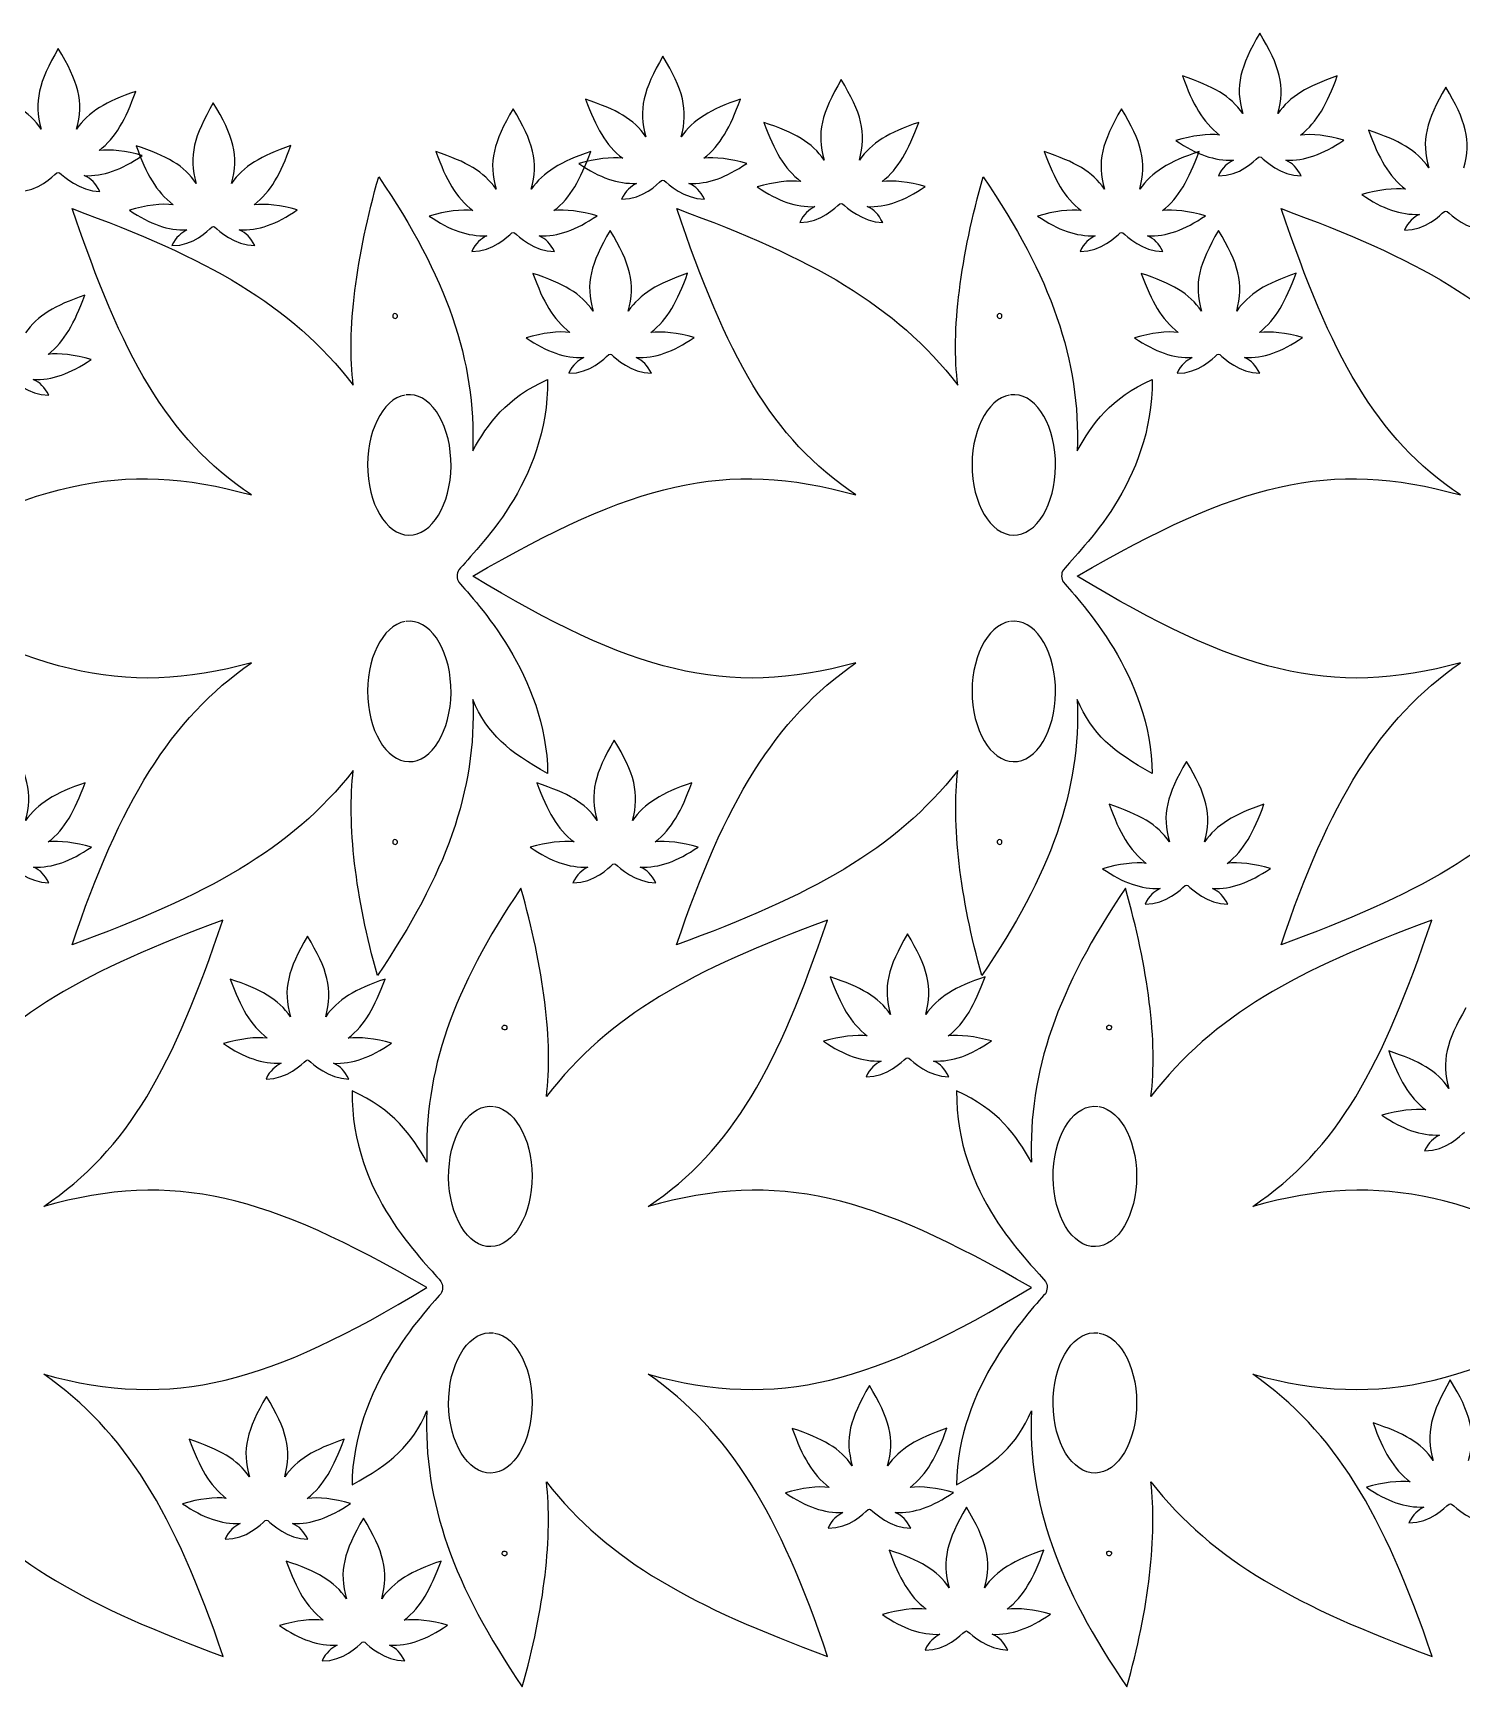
# Model space of a CAD drawing. Extents: x 21 to 5633, y 5 to 1405.
# Drawn here: x 3736 to 4940, y 5 to 1400 of the extents above; entities that cross this region are included whole.
import ezdxf

# ---------------------------------------------------------------- set-up
doc = ezdxf.new("R2010")
doc.units = 0
doc.layers.add('mascara_plano_de_corte', color=7, linetype='CONTINUOUS')

msp = doc.modelspace()

# ---------------------------------------------------------------- linework, layer by layer
at = {"layer": 'mascara_plano_de_corte', "color": 7}
for points in [[(4770.026881, 1399.748841)], [(3757.210906, 1386.677841)], [(4266.886893, 1380.142841)], [(4417.17589, 1360.541842)], [(4926.851877, 1354.006842)], [(3887.897903, 1340.939842)], [(4140.612896, 1335.974843)], [(4653.479884, 1335.974843)], [(4222.378894, 1233.291845)], [(4735.249882, 1233.291845)], [(4106.632897, 941.877852)], [(4616.233885, 941.877852)], [(4225.862894, 803.658856)], [(4708.226882, 785.627856)], [(3967.253901, 638.22086)], [(4473.065888, 640.12386)], [(4067.925898, 341.967867)], [(4577.526886, 341.967867)], [(4440.940889, 259.41287)], [(4930.706877, 264.033869)], [(3932.690902, 250.17087)], [(4522.706887, 156.728872)], [(4014.4569, 147.486872)]]:
    msp.add_lwpolyline(points, close=True, dxfattribs=at)
for points in [[(4770.026881, 1399.748841), (4753.624881, 1371.373842), (4749.108881, 1355.185842), (4755.644881, 1331.830843)], [(4785.38688, 1331.830843), (4791.81588, 1354.931842), (4786.86688, 1371.931842), (4770.026881, 1399.748841)], [(3757.210906, 1386.677841), (3740.808906, 1358.306842), (3736.292907, 1342.115842), (3742.827906, 1318.759843)], [(3772.569906, 1318.759843), (3778.999906, 1341.861842), (3774.050906, 1358.865842), (3757.210906, 1386.677841)], [(4266.886893, 1380.142841), (4250.483894, 1351.771842), (4245.968894, 1335.584843), (4252.499894, 1312.224843)], [(4282.245893, 1312.224843), (4288.671893, 1335.326843), (4283.726893, 1352.330842), (4266.886893, 1380.142841)], [(4417.17589, 1360.541842), (4400.77289, 1332.170843), (4396.25789, 1315.978843), (4402.78889, 1292.623844)], [(4432.534889, 1292.623844), (4438.960889, 1315.724843), (4434.015889, 1332.724843), (4417.17589, 1360.541842)], [(4755.644881, 1331.830843), (4745.530881, 1346.931842), (4730.823882, 1354.818842), (4704.886882, 1363.584842)], [(4704.886882, 1363.584842), (4713.780882, 1339.463843), (4721.714882, 1324.986843), (4736.163882, 1313.775843)], [(4835.421879, 1363.638842), (4810.09388, 1355.080842), (4795.47288, 1346.275842), (4785.38688, 1331.830843)], [(4804.47688, 1313.775843), (4818.71488, 1324.951843), (4826.593879, 1339.705843), (4835.421879, 1363.638842)], [(4926.851877, 1354.006842), (4910.448877, 1325.634843), (4905.933877, 1309.443843), (4912.464877, 1286.088844)], [(4942.210876, 1286.088844), (4948.636876, 1309.189843), (4943.690876, 1326.193843), (4926.851877, 1354.006842)], [(3742.827906, 1318.759843), (3732.714907, 1333.865843), (3718.007907, 1341.752842), (3692.069908, 1350.513842)], [(3822.604904, 1350.568842), (3797.272905, 1342.013842), (3782.655905, 1333.209843), (3772.569906, 1318.759843)], [(3791.659905, 1300.705843), (3805.897905, 1311.884843), (3813.776905, 1326.634843), (3822.604904, 1350.568842)], [(3887.897903, 1340.939842), (3871.495903, 1312.564843), (3866.979903, 1296.377844), (3873.511903, 1273.021844)], [(3903.253902, 1273.021844), (3909.683902, 1296.123844), (3904.737902, 1313.123843), (3887.897903, 1340.939842)], [(4252.499894, 1312.224843), (4242.390894, 1327.330843), (4227.683894, 1335.217843), (4201.745895, 1343.978842)], [(4201.745895, 1343.978842), (4210.640895, 1319.861843), (4218.573895, 1305.384843), (4233.022894, 1294.174844)], [(4332.280892, 1344.033842), (4306.948892, 1335.478843), (4292.331893, 1326.674843), (4282.245893, 1312.224843)], [(4301.335892, 1294.174844), (4315.573892, 1305.349843), (4323.452892, 1320.103843), (4332.280892, 1344.033842)], [(4140.612896, 1335.974843), (4124.210897, 1307.603843), (4119.690897, 1291.416844), (4126.226897, 1268.056844)], [(4155.968896, 1268.056844), (4162.397896, 1291.158844), (4157.448896, 1308.162843), (4140.612896, 1335.974843)], [(4653.479884, 1335.974843), (4637.077884, 1307.603843), (4632.562884, 1291.416844), (4639.097884, 1268.056844)], [(4668.839883, 1268.056844), (4675.269883, 1291.158844), (4670.319883, 1308.162843), (4653.479884, 1335.974843)], [(4402.78889, 1292.623844), (4392.67989, 1307.728843), (4377.972891, 1315.611843), (4352.034891, 1324.377843)], [(4352.034891, 1324.377843), (4360.929891, 1300.259843), (4368.862891, 1285.779844), (4383.31289, 1274.568844)], [(4482.569888, 1324.431843), (4457.237889, 1315.873843), (4442.620889, 1307.068843), (4432.534889, 1292.623844)], [(4451.624889, 1274.568844), (4465.862888, 1285.748844), (4473.741888, 1300.498843), (4482.569888, 1324.431843)], [(4736.163882, 1313.775843), (4726.729882, 1315.052843), (4713.222882, 1313.263843), (4699.241883, 1309.267843)], [(4840.835879, 1309.509843), (4827.132879, 1313.424843), (4813.76188, 1314.916843), (4804.47688, 1313.775843)], [(4912.464877, 1286.088844), (4902.354877, 1301.193843), (4887.647878, 1309.080843), (4861.710878, 1317.842843)], [(4861.710878, 1317.842843), (4870.604878, 1293.724844), (4878.538878, 1279.244844), (4892.987878, 1268.037844)], [(3828.019904, 1296.439844), (3814.315905, 1300.357843), (3800.940905, 1301.845843), (3791.659905, 1300.705843)], [(3873.511903, 1273.021844), (3863.401903, 1288.123844), (3848.694904, 1296.009844), (3822.757904, 1304.775843)], [(3822.757904, 1304.775843), (3831.651904, 1280.654844), (3839.585904, 1266.177844), (3854.030904, 1254.967845)], [(3953.288901, 1304.830843), (3927.960902, 1296.271844), (3913.343902, 1287.467844), (3903.253902, 1273.021844)], [(3922.347902, 1254.967845), (3936.585902, 1266.142844), (3944.460901, 1280.896844), (3953.288901, 1304.830843)], [(4126.226897, 1268.056844), (4116.112897, 1283.162844), (4101.409897, 1291.049844), (4075.468898, 1299.810844)], [(4075.468898, 1299.810844), (4084.366898, 1275.693844), (4092.300898, 1261.217844), (4106.745897, 1250.006845)], [(4206.003895, 1299.865844), (4180.675895, 1291.310844), (4166.058896, 1282.506844), (4155.968896, 1268.056844)], [(4175.058896, 1250.006845), (4189.296895, 1261.181844), (4197.175895, 1275.935844), (4206.003895, 1299.865844)], [(4639.097884, 1268.056844), (4628.983884, 1283.162844), (4614.276885, 1291.049844), (4588.339885, 1299.810844)], [(4588.339885, 1299.810844), (4597.233885, 1275.693844), (4605.167885, 1261.217844), (4619.616885, 1250.006845)], [(4718.874882, 1299.865844), (4693.546883, 1291.310844), (4678.925883, 1282.506844), (4668.839883, 1268.056844)], [(4687.929883, 1250.006845), (4702.167882, 1261.181844), (4710.046882, 1275.935844), (4718.874882, 1299.865844)], [(4699.241883, 1309.267843), (4716.925882, 1297.240844), (4731.823882, 1292.021844), (4747.792881, 1292.599844)], [(4791.89788, 1292.599844), (4808.06588, 1291.916844), (4823.011879, 1297.384844), (4840.835879, 1309.509843)], [(3779.081906, 1279.533844), (3795.249905, 1278.849844), (3810.194905, 1284.314844), (3828.019904, 1296.439844)], [(4233.022894, 1294.174844), (4223.589894, 1295.447844), (4210.081895, 1293.662844), (4196.101895, 1289.666844)], [(4196.101895, 1289.666844), (4213.784895, 1277.638844), (4228.683894, 1272.416844), (4244.651894, 1272.998844)], [(4288.757893, 1272.998844), (4304.925892, 1272.314844), (4319.870892, 1277.779844), (4337.694892, 1289.904844)], [(4337.694892, 1289.904844), (4323.991892, 1293.822844), (4310.616892, 1295.310844), (4301.335892, 1294.174844)], [(4735.179882, 1279.326844), (4753.562881, 1279.217844), (4765.116881, 1291.986844), (4768.929881, 1295.072844)], [(4747.792881, 1292.599844), (4743.104881, 1289.943844), (4738.397882, 1286.681844), (4735.179882, 1279.326844)], [(4768.929881, 1295.072844), (4769.554881, 1295.502844), (4770.538881, 1295.474844), (4771.116881, 1295.072844)], [(4771.116881, 1295.072844), (4774.538881, 1292.095844), (4787.76588, 1279.502844), (4805.01588, 1279.326844)], [(4805.01588, 1279.326844), (4801.18388, 1286.275844), (4798.09788, 1289.963844), (4791.89788, 1292.599844)], [(3722.362907, 1266.259844), (3740.745906, 1266.146844), (3752.300906, 1278.920844), (3756.112906, 1282.002844)], [(3756.112906, 1282.002844), (3756.737906, 1282.431844), (3757.722906, 1282.404844), (3758.300906, 1282.002844)], [(3758.300906, 1282.002844), (3761.722906, 1279.029844), (3774.948906, 1266.431844), (3792.198905, 1266.259844)], [(3792.198905, 1266.259844), (3788.366905, 1273.205844), (3785.280905, 1276.892844), (3779.081906, 1279.533844)], [(4005.9099, 1102.943848), (3999.8359, 1147.802847), (4008.3439, 1212.045846), (4027.343899, 1278.529844)], [(4027.343899, 1278.529844), (4084.542898, 1194.435846), (4109.378897, 1123.584848), (4106.608897, 1047.63185)], [(4232.034894, 1259.724845), (4250.421894, 1259.615845), (4261.972893, 1272.384844), (4265.788893, 1275.467844)], [(4244.651894, 1272.998844), (4239.964894, 1270.338844), (4235.257894, 1267.080844), (4232.034894, 1259.724845)], [(4265.788893, 1275.467844), (4266.413893, 1275.900844), (4267.397893, 1275.869844), (4267.976893, 1275.467844)], [(4267.976893, 1275.467844), (4271.397893, 1272.494844), (4284.624893, 1259.900845), (4301.874892, 1259.724845)], [(4301.874892, 1259.724845), (4298.042893, 1266.670844), (4294.956893, 1270.361844), (4288.757893, 1272.998844)], [(4383.31289, 1274.568844), (4373.878891, 1275.845844), (4360.370891, 1274.056844), (4346.390891, 1270.064844)], [(4346.390891, 1270.064844), (4364.073891, 1258.037845), (4378.972891, 1252.814845), (4394.94089, 1253.396845)], [(4439.046889, 1253.396845), (4455.214889, 1252.713845), (4470.159888, 1258.177845), (4487.983888, 1270.302844)], [(4487.983888, 1270.302844), (4474.280888, 1274.217844), (4460.905888, 1275.709844), (4451.624889, 1274.568844)], [(4515.511887, 1102.943848), (4509.437887, 1147.802847), (4517.944887, 1212.045846), (4536.944887, 1278.529844)], [(4536.944887, 1278.529844), (4594.144885, 1194.435846), (4618.979885, 1123.584848), (4616.210885, 1047.63185)], [(4892.987878, 1268.037844), (4883.554878, 1269.310844), (4870.046878, 1267.521844), (4856.065879, 1263.529844)], [(3854.030904, 1254.967845), (3844.601904, 1256.244845), (3831.093904, 1254.455845), (3817.112905, 1250.459845)], [(3958.706901, 1250.701845), (3945.003901, 1254.615845), (3931.628902, 1256.107845), (3922.347902, 1254.967845)], [(4382.32389, 1240.123845), (4400.71089, 1240.009845), (4412.26189, 1252.783845), (4416.07789, 1255.865845)], [(4416.07789, 1255.865845), (4416.70289, 1256.295845), (4417.68789, 1256.267845), (4418.26589, 1255.865845)], [(4418.26589, 1255.865845), (4421.683889, 1252.888845), (4434.913889, 1240.295845), (4452.163889, 1240.123845)], [(4856.065879, 1263.529844), (4873.749878, 1251.502845), (4888.647878, 1246.279845), (4904.616877, 1246.861845)], [(3920.046902, 1010.299851), (3848.210904, 1058.38585), (3810.706905, 1128.330848), (3769.026906, 1251.693845)], [(3769.026906, 1251.693845), (3883.729903, 1209.381846), (3952.593901, 1171.650847), (4005.9099, 1102.943848)], [(3817.112905, 1250.459845), (3834.796904, 1238.431845), (3849.690904, 1233.209845), (3865.663903, 1233.791845)], [(3909.769902, 1233.791845), (3925.937902, 1233.107845), (3940.878901, 1238.576845), (3958.706901, 1250.701845)], [(4106.745897, 1250.006845), (4097.312898, 1251.279845), (4083.804898, 1249.494845), (4069.827898, 1245.498845)], [(4069.827898, 1245.498845), (4087.507898, 1233.470845), (4102.405897, 1228.248845), (4118.374897, 1228.830845)], [(4162.479896, 1228.830845), (4178.651896, 1228.146845), (4193.593895, 1233.611845), (4211.417895, 1245.736845)], [(4211.417895, 1245.736845), (4197.714895, 1249.654845), (4184.343895, 1251.142845), (4175.058896, 1250.006845)], [(4429.647889, 1010.299851), (4357.812891, 1058.38585), (4320.308892, 1128.330848), (4278.628893, 1251.693845)], [(4278.628893, 1251.693845), (4393.33189, 1209.381846), (4462.190888, 1171.650847), (4515.511887, 1102.943848)], [(4394.94089, 1253.396845), (4390.25389, 1250.736845), (4385.54289, 1247.478845), (4382.32389, 1240.123845)], [(4452.163889, 1240.123845), (4448.331889, 1247.068845), (4445.245889, 1250.756845), (4439.046889, 1253.396845)], [(4619.616885, 1250.006845), (4610.183885, 1251.279845), (4596.675885, 1249.494845), (4582.694885, 1245.498845)], [(4582.694885, 1245.498845), (4600.378885, 1233.470845), (4615.276885, 1228.248845), (4631.245884, 1228.830845)], [(4675.351883, 1228.830845), (4691.519883, 1228.146845), (4706.464882, 1233.611845), (4724.288882, 1245.736845)], [(4724.288882, 1245.736845), (4710.585882, 1249.654845), (4697.210883, 1251.142845), (4687.929883, 1250.006845)], [(4939.249877, 1010.299851), (4867.413878, 1058.38585), (4829.909879, 1128.330848), (4788.22988, 1251.693845)], [(4788.22988, 1251.693845), (4902.933877, 1209.381846), (4971.792876, 1171.650847), (5025.112874, 1102.943848)], [(4891.999878, 1233.588845), (4910.386877, 1233.478845), (4921.937877, 1246.248845), (4925.753877, 1249.330845)], [(4904.616877, 1246.861845), (4899.929878, 1244.201845), (4895.218878, 1240.943845), (4891.999878, 1233.588845)], [(4925.753877, 1249.330845), (4926.378877, 1249.763845), (4927.362877, 1249.732845), (4927.940877, 1249.330845)], [(4927.940877, 1249.330845), (4931.362877, 1246.357845), (4944.589876, 1233.763845), (4961.839876, 1233.588845)], [(3853.046904, 1220.517845), (3871.433903, 1220.408845), (3882.983903, 1233.177845), (3886.796903, 1236.263845)], [(3865.663903, 1233.791845), (3860.976903, 1231.134845), (3856.265904, 1227.873845), (3853.046904, 1220.517845)], [(3886.796903, 1236.263845), (3887.421903, 1236.693845), (3888.409903, 1236.666845), (3888.987903, 1236.263845)], [(3888.987903, 1236.263845), (3892.405903, 1233.287845), (3905.636902, 1220.693845), (3922.886902, 1220.517845)], [(3922.886902, 1220.517845), (3919.050902, 1227.467845), (3915.968902, 1231.154845), (3909.769902, 1233.791845)], [(4105.761897, 1215.556846), (4124.147897, 1215.447846), (4135.698897, 1228.217845), (4139.511897, 1231.299845)], [(4118.374897, 1228.830845), (4113.687897, 1226.170845), (4108.979897, 1222.912845), (4105.761897, 1215.556846)], [(4139.511897, 1231.299845), (4140.136896, 1231.732845), (4141.120896, 1231.701845), (4141.698896, 1231.299845)], [(4141.698896, 1231.299845), (4145.120896, 1228.326845), (4158.351896, 1215.732846), (4175.597896, 1215.556846)], [(4175.597896, 1215.556846), (4171.765896, 1222.502845), (4168.679896, 1226.193845), (4162.479896, 1228.830845)], [(4222.378894, 1233.291845), (4205.976895, 1204.920846), (4201.460895, 1188.728846), (4207.991895, 1165.373847)], [(4237.733894, 1165.373847), (4244.163894, 1188.474846), (4239.218894, 1205.478846), (4222.378894, 1233.291845)], [(4618.632885, 1215.556846), (4637.015884, 1215.447846), (4648.569884, 1228.217845), (4652.382884, 1231.299845)], [(4631.245884, 1228.830845), (4626.558884, 1226.170845), (4621.851884, 1222.912845), (4618.632885, 1215.556846)], [(4652.382884, 1231.299845), (4653.007884, 1231.732845), (4653.991884, 1231.701845), (4654.569884, 1231.299845)], [(4654.569884, 1231.299845), (4657.991884, 1228.326845), (4671.218883, 1215.732846), (4688.468883, 1215.556846)], [(4688.468883, 1215.556846), (4684.636883, 1222.502845), (4681.550883, 1226.193845), (4675.351883, 1228.830845)], [(4735.249882, 1233.291845), (4718.847882, 1204.920846), (4714.331882, 1188.728846), (4720.862882, 1165.373847)], [(4750.604881, 1165.373847), (4757.034881, 1188.474846), (4752.089881, 1205.478846), (4735.249882, 1233.291845)], [(4207.991895, 1165.373847), (4197.882895, 1180.478846), (4183.175895, 1188.365846), (4157.237896, 1197.127846)], [(4157.237896, 1197.127846), (4166.132896, 1173.009847), (4174.065896, 1158.529847), (4188.511895, 1147.322847)], [(4287.769893, 1197.181846), (4262.440893, 1188.627846), (4247.823894, 1179.822847), (4237.733894, 1165.373847)], [(4256.827894, 1147.322847), (4271.065893, 1158.498847), (4278.940893, 1173.248847), (4287.769893, 1197.181846)], [(4720.862882, 1165.373847), (4710.749882, 1180.478846), (4696.046883, 1188.365846), (4670.104883, 1197.127846)], [(4670.104883, 1197.127846), (4679.003883, 1173.009847), (4686.937883, 1158.529847), (4701.382882, 1147.322847)], [(4800.64088, 1197.181846), (4775.312881, 1188.627846), (4760.694881, 1179.822847), (4750.604881, 1165.373847)], [(4769.694881, 1147.322847), (4783.93388, 1158.498847), (4791.81288, 1173.248847), (4800.64088, 1197.181846)], [(3779.519906, 1178.701847), (3754.190906, 1170.142847), (3739.573907, 1161.338847), (3729.487907, 1146.892847)], [(3748.577906, 1128.838848), (3762.815906, 1140.017847), (3770.690906, 1154.767847), (3779.519906, 1178.701847)], [(4040.913899, 1163.158847), (4039.808899, 1163.045847), (4038.999899, 1162.064847), (4039.104899, 1160.959847)], [(4039.104899, 1160.959847), (4039.210899, 1159.853847), (4040.187899, 1159.041847), (4041.292899, 1159.142847)], [(4043.124899, 1161.318847), (4043.034899, 1162.424847), (4042.065899, 1163.248847), (4040.960899, 1163.162847)], [(4041.292899, 1159.142847), (4042.397899, 1159.240847), (4043.218899, 1160.213847), (4043.124899, 1161.318847)], [(4550.511886, 1163.158847), (4549.409886, 1163.045847), (4548.601886, 1162.064847), (4548.706886, 1160.959847)], [(4548.706886, 1160.959847), (4548.812886, 1159.853847), (4549.788886, 1159.041847), (4550.894886, 1159.142847)], [(4552.726886, 1161.318847), (4552.636886, 1162.424847), (4551.667886, 1163.248847), (4550.562886, 1163.162847)], [(4550.894886, 1159.142847), (4551.999886, 1159.240847), (4552.819886, 1160.213847), (4552.726886, 1161.318847)], [(4188.511895, 1147.322847), (4179.081896, 1148.595847), (4165.573896, 1146.806847), (4151.593896, 1142.814847)], [(4293.187893, 1143.052847), (4279.483893, 1146.970847), (4266.108893, 1148.459847), (4256.827894, 1147.322847)], [(4701.382882, 1147.322847), (4691.948883, 1148.595847), (4678.440883, 1146.806847), (4664.464883, 1142.814847)], [(4806.05888, 1143.052847), (4792.35188, 1146.970847), (4778.979881, 1148.459847), (4769.694881, 1147.322847)], [(3784.937905, 1124.572848), (3771.233906, 1128.486848), (3757.858906, 1129.978848), (3748.577906, 1128.838848)], [(4151.593896, 1142.814847), (4169.276896, 1130.787848), (4184.171895, 1125.564848), (4200.144895, 1126.146848)], [(4244.249894, 1126.146848), (4260.417893, 1125.463848), (4275.358893, 1130.927848), (4293.187893, 1143.052847)], [(4664.464883, 1142.814847), (4682.144883, 1130.787848), (4697.042883, 1125.564848), (4713.011882, 1126.146848)], [(4757.116881, 1126.146848), (4773.288881, 1125.463848), (4788.22988, 1130.927848), (4806.05888, 1143.052847)], [(3735.999907, 1107.666848), (3752.167906, 1106.982848), (3767.112906, 1112.447848), (3784.937905, 1124.572848)], [(4187.526895, 1112.873848), (4205.913895, 1112.763848), (4217.464895, 1125.533848), (4221.276894, 1128.615848)], [(4200.144895, 1126.146848), (4195.456895, 1123.486848), (4190.745895, 1120.228848), (4187.526895, 1112.873848)], [(4221.276894, 1128.615848), (4221.901894, 1129.049848), (4222.890894, 1129.017848), (4223.468894, 1128.615848)], [(4223.468894, 1128.615848), (4226.886894, 1125.642848), (4240.116894, 1113.049848), (4257.366894, 1112.873848)], [(4257.366894, 1112.873848), (4253.530894, 1119.818848), (4250.448894, 1123.506848), (4244.249894, 1126.146848)], [(4700.397882, 1112.873848), (4718.784882, 1112.763848), (4730.335882, 1125.533848), (4734.147882, 1128.615848)], [(4713.011882, 1126.146848), (4708.323882, 1123.486848), (4703.616882, 1120.228848), (4700.397882, 1112.873848)], [(4734.147882, 1128.615848), (4734.772882, 1129.049848), (4735.757882, 1129.017848), (4736.335882, 1128.615848)], [(4736.335882, 1128.615848), (4739.757882, 1125.642848), (4752.987881, 1113.049848), (4770.233881, 1112.873848)], [(4770.233881, 1112.873848), (4766.401881, 1119.818848), (4763.315881, 1123.506848), (4757.116881, 1126.146848)], [(3715.218907, 1110.134848), (3718.636907, 1107.158848), (3731.866907, 1094.564849), (3749.116906, 1094.392849)], [(3749.116906, 1094.392849), (3745.280906, 1101.338848), (3742.198906, 1105.025848), (3735.999907, 1107.666848)], [(4169.737896, 1107.627848), (4170.265896, 1020.18585), (4109.530897, 965.248852), (4094.862898, 947.111852)], [(4106.608897, 1047.63185), (4119.261897, 1069.924849), (4134.761897, 1092.318849), (4169.737896, 1107.627848)], [(4679.339883, 1107.627848), (4679.866883, 1020.18585), (4619.132885, 965.248852), (4604.464885, 947.111852)], [(4616.210885, 1047.63185), (4628.862884, 1069.924849), (4644.362884, 1092.318849), (4679.339883, 1107.627848)], [(4049.569899, 1094.494849), (4030.327899, 1091.209849), (4016.2729, 1062.385849), (4018.1049, 1029.97085)], [(4088.163898, 1040.46785), (4086.569898, 1072.916849), (4069.714898, 1097.107849), (4050.433899, 1094.623849)], [(4559.171886, 1094.494849), (4539.929887, 1091.209849), (4525.874887, 1062.385849), (4527.706887, 1029.97085)], [(4597.765885, 1040.46385), (4596.171885, 1072.912849), (4579.315886, 1097.107849), (4560.030886, 1094.623849)], [(3597.03091, 941.877852), (3731.968907, 1019.888851), (3808.968905, 1041.36985), (3920.046902, 1010.299851)], [(4056.233899, 976.599852), (4075.495898, 979.486852), (4089.761898, 1008.013851), (4088.163898, 1040.46785)], [(4106.632897, 941.877852), (4241.569894, 1019.888851), (4318.565892, 1041.36985), (4429.647889, 1010.299851)], [(4565.831886, 976.599852), (4585.097885, 979.486852), (4599.362885, 1008.013851), (4597.765885, 1040.46385)], [(4616.233885, 941.877852), (4751.171881, 1019.888851), (4828.167879, 1041.36985), (4939.249877, 1010.299851)], [(4018.1049, 1029.97085), (4019.9379, 997.556851), (4036.968899, 973.717852), (4056.233899, 976.599852)], [(4527.706887, 1029.97085), (4529.538887, 997.556851), (4546.569886, 973.717852), (4565.831886, 976.599852)], [(3920.046902, 868.842854), (3810.179905, 838.267855), (3729.315907, 861.795854), (3597.03091, 941.877852)], [(4094.862898, 947.111852), (4092.815898, 944.138852), (4092.952898, 939.451853), (4094.862898, 936.701853)], [(4094.862898, 936.701853), (4109.015897, 920.435853), (4168.909896, 857.517855), (4169.737896, 775.482857)], [(4429.647889, 868.842854), (4319.780892, 838.267855), (4238.917894, 861.795854), (4106.632897, 941.877852)], [(4604.464885, 947.111852), (4602.417885, 944.138852), (4602.554885, 939.451853), (4604.464885, 936.701853)], [(4604.464885, 936.701853), (4618.616885, 920.435853), (4678.511883, 857.517855), (4679.339883, 775.482857)], [(4939.249877, 868.842854), (4829.378879, 838.267855), (4748.519881, 861.795854), (4616.233885, 941.877852)], [(4049.569899, 903.541853), (4030.327899, 900.256853), (4016.2729, 871.431854), (4018.1049, 839.017855)], [(4088.163898, 849.513855), (4086.569898, 881.963854), (4069.714898, 906.154853), (4050.433899, 903.670853)], [(4559.171886, 903.541853), (4539.929887, 900.256853), (4525.874887, 871.431854), (4527.706887, 839.017855)], [(4597.765885, 849.513855), (4596.171885, 881.963854), (4579.315886, 906.154853), (4560.030886, 903.670853)], [(3768.765906, 630.88186), (3809.464905, 751.342857), (3851.339904, 820.861855), (3920.046902, 868.842854)], [(4278.366893, 630.88186), (4319.065892, 751.342857), (4360.940891, 820.861855), (4429.647889, 868.842854)], [(4787.96888, 630.88186), (4828.667879, 751.342857), (4870.538878, 820.861855), (4939.249877, 868.842854)], [(4018.1049, 839.017855), (4019.9379, 806.603856), (4036.968899, 782.763856), (4056.233899, 785.646856)], [(4106.608897, 837.865855), (4109.862897, 760.967857), (4083.866898, 689.896859), (4026.202899, 605.119861)], [(4056.233899, 785.646856), (4075.495898, 788.533856), (4089.761898, 817.064856), (4088.163898, 849.513855)], [(4169.737896, 775.482857), (4136.706897, 793.713856), (4119.163897, 808.381856), (4106.608897, 837.865855)], [(4527.706887, 839.017855), (4529.538887, 806.603856), (4546.569886, 782.763856), (4565.831886, 785.646856)], [(4616.210885, 837.865855), (4619.464885, 760.967857), (4593.468885, 689.896859), (4535.804887, 605.119861)], [(4565.831886, 785.646856), (4585.097885, 788.533856), (4599.362885, 817.064856), (4597.765885, 849.513855)], [(4679.339883, 775.482857), (4646.304884, 793.713856), (4628.765884, 808.381856), (4616.210885, 837.865855)], [(3729.702907, 735.740858), (3736.132907, 758.842857), (3731.183907, 775.842857), (3714.347907, 803.658856)], [(4225.862894, 803.658856), (4209.460895, 775.283857), (4204.944895, 759.095857), (4211.479895, 735.740858)], [(4241.222894, 735.740858), (4247.651894, 758.842857), (4242.702894, 775.842857), (4225.862894, 803.658856)], [(4708.226882, 785.627856), (4691.823883, 757.252857), (4687.308883, 741.064857), (4693.839883, 717.709858)], [(4723.581882, 717.709858), (4730.011882, 740.810857), (4725.065882, 757.810857), (4708.226882, 785.627856)], [(3779.737906, 767.549857), (3754.409906, 758.990857), (3739.792907, 750.185857), (3729.702907, 735.740858)], [(3748.792906, 717.685858), (3763.030906, 728.861858), (3770.909906, 743.615857), (3779.737906, 767.549857)], [(4005.9099, 778.045857), (3952.749901, 710.330858), (3882.589903, 672.865859), (3768.765906, 630.88186)], [(4026.202899, 605.119861), (4007.5779, 670.291859), (4000.4919, 733.896858), (4005.9099, 778.045857)], [(4211.479895, 735.740858), (4201.366895, 750.842857), (4186.659895, 758.728857), (4160.722896, 767.494857)], [(4160.722896, 767.494857), (4169.616896, 743.373857), (4177.550896, 728.896858), (4191.999895, 717.685858)], [(4291.257893, 767.549857), (4265.929893, 758.990857), (4251.308894, 750.185857), (4241.222894, 735.740858)], [(4260.312893, 717.685858), (4274.550893, 728.861858), (4282.429893, 743.615857), (4291.257893, 767.549857)], [(4515.511887, 778.045857), (4462.351888, 710.330858), (4392.19089, 672.865859), (4278.366893, 630.88186)], [(4535.804887, 605.119861), (4517.179887, 670.291859), (4510.093887, 733.896858), (4515.511887, 778.045857)], [(5025.112874, 778.045857), (4971.952876, 710.330858), (4901.792877, 672.865859), (4787.96888, 630.88186)], [(4693.839883, 717.709858), (4683.729883, 732.810858), (4669.022883, 740.697857), (4643.085884, 749.463857)], [(4643.085884, 749.463857), (4651.979884, 725.342858), (4659.913884, 710.865858), (4674.358883, 699.654859)], [(4773.616881, 749.517857), (4748.288881, 740.959857), (4733.671882, 732.154858), (4723.581882, 717.709858)], [(4742.675881, 699.654859), (4756.913881, 710.830858), (4764.788881, 725.584858), (4773.616881, 749.517857)], [(3736.214907, 696.509859), (3752.386906, 695.826859), (3767.327906, 701.295858), (3785.151905, 713.420858)], [(3785.151905, 713.420858), (3771.448906, 717.334858), (3758.077906, 718.826858), (3748.792906, 717.685858)], [(4040.913899, 719.670858), (4039.808899, 719.560858), (4038.999899, 718.576858), (4039.104899, 717.470858)], [(4039.104899, 717.470858), (4039.210899, 716.369858), (4040.187899, 715.556858), (4041.292899, 715.654858)], [(4043.124899, 717.830858), (4043.034899, 718.935858), (4042.065899, 719.760858), (4040.960899, 719.674858)], [(4041.292899, 715.654858), (4042.397899, 715.752858), (4043.218899, 716.724858), (4043.124899, 717.830858)], [(4191.999895, 717.685858), (4182.565895, 718.963858), (4169.058896, 717.174858), (4155.077896, 713.177858)], [(4155.077896, 713.177858), (4172.761896, 701.150858), (4187.659895, 695.927859), (4203.628895, 696.509859)], [(4247.733894, 696.509859), (4263.901893, 695.826859), (4278.847893, 701.295858), (4296.671893, 713.420858)], [(4296.671893, 713.420858), (4282.968893, 717.334858), (4269.593893, 718.826858), (4260.312893, 717.685858)], [(4550.511886, 719.670858), (4549.409886, 719.560858), (4548.601886, 718.576858), (4548.706886, 717.470858)], [(4548.706886, 717.470858), (4548.812886, 716.369858), (4549.788886, 715.556858), (4550.894886, 715.654858)], [(4552.726886, 717.830858), (4552.636886, 718.935858), (4551.667886, 719.760858), (4550.562886, 719.674858)], [(4550.894886, 715.654858), (4551.999886, 715.752858), (4552.819886, 716.724858), (4552.726886, 717.830858)], [(3715.433907, 698.982859), (3718.854907, 696.006859), (3732.085907, 683.412859), (3749.331906, 683.236859)], [(4191.015895, 683.236859), (4209.397895, 683.127859), (4220.952894, 695.896859), (4224.765894, 698.982859)], [(4224.765894, 698.982859), (4225.390894, 699.412859), (4226.374894, 699.384859), (4226.952894, 698.982859)], [(4226.952894, 698.982859), (4230.374894, 696.006859), (4243.601894, 683.412859), (4260.851893, 683.236859)], [(4674.358883, 699.654859), (4664.929883, 700.931858), (4651.421884, 699.142859), (4637.440884, 695.146859)], [(4779.034881, 695.388859), (4765.331881, 699.302859), (4751.956881, 700.791858), (4742.675881, 699.654859)], [(3749.331906, 683.236859), (3745.499906, 690.185859), (3742.413906, 693.873859), (3736.214907, 696.509859)], [(4203.628895, 696.509859), (4198.940895, 693.853859), (4194.233895, 690.592859), (4191.015895, 683.236859)], [(4260.851893, 683.236859), (4257.019894, 690.185859), (4253.933894, 693.873859), (4247.733894, 696.509859)], [(4637.440884, 695.146859), (4655.124884, 683.119859), (4670.019883, 677.896859), (4685.991883, 678.478859)], [(4730.097882, 678.478859), (4746.265881, 677.795859), (4761.206881, 683.263859), (4779.034881, 695.388859)], [(4147.218896, 678.619859), (4090.019898, 594.521861), (4065.183898, 523.670863), (4067.948898, 447.720865)], [(4168.651896, 503.033863), (4174.722896, 547.888862), (4166.214896, 612.131861), (4147.218896, 678.619859)], [(4656.815884, 678.619859), (4599.616885, 594.521861), (4574.780886, 523.670863), (4577.550886, 447.720865)], [(4678.249883, 503.033863), (4684.323883, 547.888862), (4675.815883, 612.131861), (4656.815884, 678.619859)], [(4673.374883, 665.205859), (4691.761883, 665.095859), (4703.312882, 677.865859), (4707.124882, 680.951859)], [(4685.991883, 678.478859), (4681.304883, 675.818859), (4676.593883, 672.560859), (4673.374883, 665.205859)], [(4707.124882, 680.951859), (4707.749882, 681.381859), (4708.737882, 681.353859), (4709.315882, 680.951859)], [(4709.315882, 680.951859), (4712.733882, 677.974859), (4725.964882, 665.381859), (4743.214881, 665.205859)], [(4743.214881, 665.205859), (4739.378882, 672.154859), (4736.296882, 675.842859), (4730.097882, 678.478859)], [(3895.929903, 651.77986), (3781.226905, 609.470861), (3712.366907, 571.740862), (3659.050909, 503.033863)], [(3744.913906, 410.384866), (3816.745905, 458.474865), (3854.253904, 528.416863), (3895.929903, 651.77986)], [(4405.53089, 651.77986), (4290.827893, 609.470861), (4221.968894, 571.740862), (4168.651896, 503.033863)], [(4254.511894, 410.384866), (4326.347892, 458.474865), (4363.851891, 528.416863), (4405.53089, 651.77986)], [(4915.132877, 651.77986), (4800.42988, 609.470861), (4731.569882, 571.740862), (4678.249883, 503.033863)], [(4764.112881, 410.384866), (4835.948879, 458.474865), (4873.452878, 528.416863), (4915.132877, 651.77986)], [(3967.253901, 638.22086), (3950.851901, 609.849861), (3946.335901, 593.658861), (3952.866901, 570.302862)], [(3982.6089, 570.302862), (3989.0389, 593.404861), (3984.0939, 610.408861), (3967.253901, 638.22086)], [(4473.065888, 640.12386), (4456.663889, 611.752861), (4452.147889, 595.560861), (4458.679889, 572.205862)], [(4488.425888, 572.205862), (4494.851888, 595.306861), (4489.905888, 612.306861), (4473.065888, 640.12386)], [(3952.866901, 570.302862), (3942.753901, 585.408861), (3928.050902, 593.295861), (3902.108902, 602.056861)], [(3902.108902, 602.056861), (3911.007902, 577.939862), (3918.940902, 563.459862), (3933.386902, 552.248862)], [(4032.644899, 602.111861), (4007.3159, 593.556861), (3992.6989, 584.752861), (3982.6089, 570.302862)], [(4001.7029, 552.248862), (4015.9379, 563.427862), (4023.815899, 578.177862), (4032.644899, 602.111861)], [(4458.679889, 572.205862), (4448.569889, 587.310861), (4433.862889, 595.193861), (4407.92589, 603.959861)], [(4407.92589, 603.959861), (4416.81989, 579.842862), (4424.753889, 565.361862), (4439.202889, 554.150862)], [(4538.456887, 604.013861), (4513.128887, 595.455861), (4498.511888, 586.650861), (4488.425888, 572.205862)], [(4507.515887, 554.150862), (4521.753887, 565.330862), (4529.632887, 580.080861), (4538.456887, 604.013861)], [(4943.870876, 577.705862), (4927.468877, 549.334862), (4922.948877, 533.142863), (4929.483877, 509.787863)], [(4133.265897, 559.228862), (4132.159897, 559.326862), (4131.343897, 560.299862), (4131.433897, 561.404862)], [(4131.433897, 561.404862), (4131.522897, 562.509862), (4132.491897, 563.334862), (4133.597897, 563.252862)], [(4135.452897, 561.049862), (4135.347897, 559.943862), (4134.370897, 559.131862), (4133.265897, 559.228862)], [(4133.647897, 563.244862), (4134.749897, 563.134862), (4135.558897, 562.150862), (4135.452897, 561.049862)], [(4642.866884, 559.228862), (4641.761884, 559.326862), (4640.940884, 560.299862), (4641.034884, 561.404862)], [(4641.034884, 561.404862), (4641.124884, 562.509862), (4642.093884, 563.334862), (4643.198884, 563.252862)], [(4645.054884, 561.049862), (4644.948884, 559.943862), (4643.972884, 559.131862), (4642.866884, 559.228862)], [(4643.249884, 563.244862), (4644.351884, 563.134862), (4645.159884, 562.150862), (4645.054884, 561.049862)], [(3933.386902, 552.248862), (3923.956902, 553.525862), (3910.448902, 551.736862), (3896.468903, 547.744862)], [(3896.468903, 547.744862), (3914.147902, 535.717863), (3929.046902, 530.494863), (3945.015901, 531.076863)], [(3989.1209, 531.076863), (4005.2929, 530.392863), (4020.233899, 535.857863), (4038.062899, 547.982862)], [(4038.062899, 547.982862), (4024.358899, 551.900862), (4010.9839, 553.388862), (4001.7029, 552.248862)], [(4439.202889, 554.150862), (4429.769889, 555.427862), (4416.26189, 553.638862), (4402.28089, 549.646862)], [(4402.28089, 549.646862), (4419.96489, 537.619863), (4434.862889, 532.396863), (4450.831889, 532.978863)], [(4494.937888, 532.978863), (4511.104887, 532.295863), (4526.050887, 537.759863), (4543.874886, 549.884862)], [(4543.874886, 549.884862), (4530.171887, 553.799862), (4516.796887, 555.291862), (4507.515887, 554.150862)], [(3932.401902, 517.802863), (3950.788901, 517.693863), (3962.339901, 530.463863), (3966.151901, 533.545863)], [(3945.015901, 531.076863), (3940.327901, 528.416863), (3935.620902, 525.158863), (3932.401902, 517.802863)], [(3966.151901, 533.545863), (3966.776901, 533.974863), (3967.761901, 533.947863), (3968.339901, 533.545863)], [(3968.339901, 533.545863), (3971.761901, 530.572863), (3984.9919, 517.978863), (4002.2379, 517.802863)], [(4002.2379, 517.802863), (3998.4059, 524.748863), (3995.3239, 528.435863), (3989.1209, 531.076863)], [(4438.214889, 519.705863), (4456.601889, 519.592863), (4468.151888, 532.365863), (4471.968888, 535.447863)], [(4450.831889, 532.978863), (4446.144889, 530.318863), (4441.433889, 527.060863), (4438.214889, 519.705863)], [(4471.968888, 535.447863), (4472.593888, 535.877863), (4473.577888, 535.849863), (4474.155888, 535.447863)], [(4474.155888, 535.447863), (4477.573888, 532.470863), (4490.804888, 519.877863), (4508.054887, 519.705863)], [(4508.054887, 519.705863), (4504.222887, 526.650863), (4501.136887, 530.338863), (4494.937888, 532.978863)], [(4929.483877, 509.787863), (4919.370877, 524.892863), (4904.663877, 532.779863), (4878.726878, 541.541862)], [(4878.726878, 541.541862), (4887.624878, 517.424863), (4895.558878, 502.943863), (4910.003877, 491.732864)], [(4004.8199, 507.717863), (4004.2929, 420.275865), (4065.030898, 365.334867), (4079.694898, 347.197867)], [(4067.948898, 447.720865), (4055.300899, 470.009864), (4039.796899, 492.408864), (4004.8199, 507.717863)], [(4514.421887, 507.717863), (4513.894887, 420.275865), (4574.628886, 365.334867), (4589.296885, 347.197867)], [(4577.550886, 447.720865), (4564.897886, 470.009864), (4549.397886, 492.408864), (4514.421887, 507.717863)], [(4086.394898, 440.552865), (4087.987898, 473.002864), (4104.847897, 497.193864), (4124.128897, 494.709864)], [(4124.991897, 494.580864), (4144.229896, 491.295864), (4158.284896, 462.474864), (4156.452896, 430.060865)], [(4595.995885, 440.552865), (4597.589885, 473.002864), (4614.444885, 497.193864), (4633.729884, 494.709864)], [(4634.593884, 494.580864), (4653.831884, 491.295864), (4667.886883, 462.474864), (4666.054883, 430.060865)], [(4910.003877, 491.732864), (4900.569877, 493.009864), (4887.062878, 491.220864), (4873.085878, 487.228864)], [(4873.085878, 487.228864), (4890.765878, 475.201864), (4905.663877, 469.978864), (4921.632877, 470.560864)], [(4909.019877, 457.287865), (4927.401877, 457.174865), (4938.956877, 469.947864), (4942.769876, 473.029864)], [(4921.632877, 470.560864), (4916.944877, 467.900864), (4912.237877, 464.642864), (4909.019877, 457.287865)], [(4067.925898, 341.967867), (3932.987902, 419.974866), (3855.991904, 441.455865), (3744.913906, 410.384866)], [(4118.327897, 376.689867), (4099.065898, 379.572867), (4084.800898, 408.103866), (4086.394898, 440.552865)], [(4577.526886, 341.967867), (4442.589889, 419.974866), (4365.593891, 441.455865), (4254.511894, 410.384866)], [(4627.929884, 376.689867), (4608.663885, 379.572867), (4594.397885, 408.103866), (4595.995885, 440.552865)], [(5087.128873, 341.967867), (4952.190876, 419.974866), (4875.194878, 441.455865), (4764.112881, 410.384866)], [(4156.452896, 430.060865), (4154.620896, 397.646866), (4137.589897, 373.802867), (4118.327897, 376.689867)], [(4666.054883, 430.060865), (4664.222883, 397.646866), (4647.190884, 373.802867), (4627.929884, 376.689867)], [(3744.913906, 268.927869), (3854.780904, 238.35387), (3935.640902, 261.881869), (4067.925898, 341.967867)], [(4079.694898, 336.791868), (4065.546898, 320.521868), (4005.6479, 257.60387), (4004.8199, 175.568872)], [(4079.694898, 347.197867), (4081.741898, 344.228867), (4081.604898, 339.541868), (4079.694898, 336.791868)], [(4254.511894, 268.927869), (4364.382891, 238.35387), (4445.241889, 261.881869), (4577.526886, 341.967867)], [(4589.296885, 336.791868), (4575.144886, 320.521868), (4515.249887, 257.60387), (4514.421887, 175.568872)], [(4589.296885, 347.197867), (4591.343885, 344.228867), (4591.206885, 339.541868), (4589.296885, 336.791868)], [(4764.112881, 268.927869), (4873.983878, 238.35387), (4954.843876, 261.881869), (5087.128873, 341.967867)], [(4086.394898, 249.59987), (4087.987898, 282.049869), (4104.847897, 306.240868), (4124.128897, 303.756868)], [(4124.991897, 303.627868), (4144.229896, 300.342868), (4158.284896, 271.521869), (4156.452896, 239.10787)], [(4595.995885, 249.59987), (4597.589885, 282.049869), (4614.444885, 306.240868), (4633.729884, 303.756868)], [(4634.593884, 303.627868), (4653.831884, 300.342868), (4667.886883, 271.521869), (4666.054883, 239.10787)], [(3896.194903, 30.967875), (3855.495904, 151.427872), (3813.620905, 220.95187), (3744.913906, 268.927869)], [(4405.79289, 30.967875), (4365.097891, 151.427872), (4323.222892, 220.95187), (4254.511894, 268.927869)], [(4915.394877, 30.967875), (4874.694878, 151.427872), (4832.823879, 220.95187), (4764.112881, 268.927869)], [(4440.940889, 259.41287), (4424.538889, 231.04187), (4420.022889, 214.849871), (4426.554889, 191.494871)], [(4456.296889, 191.494871), (4462.726888, 214.595871), (4457.780889, 231.59587), (4440.940889, 259.41287)], [(4930.706877, 264.033869), (4914.304877, 235.65887), (4909.788877, 219.470871), (4916.323877, 196.115871)], [(4946.065876, 196.115871), (4952.495876, 219.217871), (4947.546876, 236.21787), (4930.706877, 264.033869)], [(3932.690902, 250.17087), (3916.288902, 221.79987), (3911.772902, 205.607871), (3918.304902, 182.252871)], [(3948.050901, 182.252871), (3954.476901, 205.353871), (3949.530901, 222.35787), (3932.690902, 250.17087)], [(4004.8199, 175.568872), (4037.854899, 193.802871), (4055.397899, 208.470871), (4067.948898, 237.95587)], [(4067.948898, 237.95587), (4064.698898, 161.056872), (4090.694898, 89.986874), (4148.358896, 5.205876)], [(4118.327897, 185.736871), (4099.065898, 188.619871), (4084.800898, 217.150871), (4086.394898, 249.59987)], [(4156.452896, 239.10787), (4154.620896, 206.693871), (4137.589897, 182.849871), (4118.327897, 185.736871)], [(4514.421887, 175.568872), (4547.456886, 193.802871), (4564.999886, 208.470871), (4577.550886, 237.95587)], [(4577.550886, 237.95587), (4574.296886, 161.056872), (4600.296885, 89.986874), (4657.956884, 5.205876)], [(4627.929884, 185.736871), (4608.663885, 188.619871), (4594.397885, 217.150871), (4595.995885, 249.59987)], [(4666.054883, 239.10787), (4664.222883, 206.693871), (4647.190884, 182.849871), (4627.929884, 185.736871)], [(4426.554889, 191.494871), (4416.44489, 206.595871), (4401.73789, 214.482871), (4375.800891, 223.24887)], [(4375.800891, 223.24887), (4384.69489, 199.131871), (4392.62889, 184.650871), (4407.07389, 173.439872)], [(4506.331887, 223.30287), (4481.003888, 214.744871), (4466.386888, 205.939871), (4456.296889, 191.494871)], [(4475.390888, 173.439872), (4489.624888, 184.615871), (4497.503888, 199.369871), (4506.331887, 223.30287)], [(4916.323877, 196.115871), (4906.210877, 211.217871), (4891.503878, 219.103871), (4865.565878, 227.86987)], [(4865.565878, 227.86987), (4874.460878, 203.748871), (4882.394878, 189.271871), (4896.843878, 178.060872)], [(3918.304902, 182.252871), (3908.194902, 197.357871), (3893.487903, 205.244871), (3867.550903, 214.006871)], [(3867.550903, 214.006871), (3876.444903, 189.888871), (3884.378903, 175.408872), (3898.823903, 164.197872)], [(3998.0819, 214.060871), (3972.753901, 205.506871), (3958.136901, 196.701871), (3948.050901, 182.252871)], [(3967.140901, 164.197872), (3981.3789, 175.377872), (3989.2539, 190.127871), (3998.0819, 214.060871)], [(3659.050909, 178.131872), (3712.206907, 110.420873), (3782.366905, 72.951874), (3896.194903, 30.967875)], [(4148.358896, 5.205876), (4166.979896, 70.381874), (4174.065896, 133.986873), (4168.651896, 178.131872)], [(4168.651896, 178.131872), (4221.808894, 110.420873), (4291.968893, 72.951874), (4405.79289, 30.967875)], [(4407.07389, 173.439872), (4397.64489, 174.717872), (4384.13689, 172.927872), (4370.155891, 168.931872)], [(4370.155891, 168.931872), (4387.83989, 156.904872), (4402.73389, 151.685872), (4418.70689, 152.267872)], [(4462.812888, 152.267872), (4478.979888, 151.584872), (4493.921888, 157.049872), (4511.749887, 169.174872)], [(4511.749887, 169.174872), (4498.046888, 173.088872), (4484.671888, 174.580872), (4475.390888, 173.439872)], [(4657.956884, 5.205876), (4676.581883, 70.381874), (4683.667883, 133.986873), (4678.249883, 178.131872)], [(4678.249883, 178.131872), (4731.409882, 110.420873), (4801.56988, 72.951874), (4915.394877, 30.967875)], [(4896.843878, 178.060872), (4887.409878, 179.338872), (4873.901878, 177.549872), (4859.921879, 173.552872)], [(4859.921879, 173.552872), (4877.604878, 161.525872), (4892.503878, 156.302872), (4908.472877, 156.884872)], [(3898.823903, 164.197872), (3889.394903, 165.474872), (3875.886903, 163.685872), (3861.905903, 159.693872)], [(3861.905903, 159.693872), (3879.589903, 147.666872), (3894.483903, 142.443872), (3910.456902, 143.025872)], [(3954.562901, 143.025872), (3970.729901, 142.342872), (3985.6759, 147.806872), (4003.4999, 159.931872)], [(4003.4999, 159.931872), (3989.7969, 163.849872), (3976.421901, 165.338872), (3967.140901, 164.197872)], [(4406.08989, 138.994873), (4424.476889, 138.881873), (4436.026889, 151.650872), (4439.839889, 154.736872)], [(4439.839889, 154.736872), (4440.464889, 155.166872), (4441.452889, 155.138872), (4442.030889, 154.736872)], [(4442.030889, 154.736872), (4445.448889, 151.759872), (4458.679889, 139.166873), (4475.929888, 138.994873)], [(4522.706887, 156.728872), (4506.304887, 128.353873), (4501.788887, 112.166873), (4508.319887, 88.810874)], [(4538.065887, 88.810874), (4544.491886, 111.912873), (4539.546887, 128.912873), (4522.706887, 156.728872)], [(4895.858878, 143.611872), (4914.241877, 143.502872), (4925.796877, 156.271872), (4929.608877, 159.357872)], [(4908.472877, 156.884872), (4903.784877, 154.228872), (4899.077878, 150.967872), (4895.858878, 143.611872)], [(4929.608877, 159.357872), (4930.233877, 159.787872), (4931.218877, 159.759872), (4931.796877, 159.357872)], [(4931.796877, 159.357872), (4935.218877, 156.381872), (4948.444876, 143.787872), (4965.694876, 143.611872)], [(3897.839903, 129.752873), (3916.226902, 129.638873), (3927.776902, 142.412872), (3931.589902, 145.494872)], [(3910.456902, 143.025872), (3905.769902, 140.365872), (3901.058902, 137.107873), (3897.839903, 129.752873)], [(3931.589902, 145.494872), (3932.214902, 145.924872), (3933.202902, 145.896872), (3933.780902, 145.494872)], [(3933.780902, 145.494872), (3937.198902, 142.521872), (3950.429901, 129.924873), (3967.679901, 129.752873)], [(3967.679901, 129.752873), (3963.843901, 136.697873), (3960.761901, 140.384872), (3954.562901, 143.025872)], [(4014.4569, 147.486872), (3998.0549, 119.115873), (3993.5389, 102.924873), (4000.0739, 79.568874)], [(4029.815899, 79.568874), (4036.245899, 102.670873), (4031.296899, 119.670873), (4014.4569, 147.486872)], [(4418.70689, 152.267872), (4414.01989, 149.607872), (4409.30889, 146.345872), (4406.08989, 138.994873)], [(4475.929888, 138.994873), (4472.093888, 145.939872), (4469.011888, 149.627872), (4462.812888, 152.267872)], [(4133.265897, 115.740873), (4132.159897, 115.838873), (4131.343897, 116.810873), (4131.433897, 117.916873)], [(4131.433897, 117.916873), (4131.522897, 119.021873), (4132.491897, 119.849873), (4133.597897, 119.763873)], [(4135.452897, 117.560873), (4135.347897, 116.455873), (4134.370897, 115.642873), (4133.265897, 115.740873)], [(4133.647897, 119.759873), (4134.749897, 119.646873), (4135.558897, 118.666873), (4135.452897, 117.560873)], [(4508.319887, 88.810874), (4498.210888, 103.912873), (4483.503888, 111.799873), (4457.565889, 120.564873)], [(4457.565889, 120.564873), (4466.460888, 96.443874), (4474.394888, 81.967874), (4488.843888, 70.756874)], [(4588.101885, 120.619873), (4562.769886, 112.060873), (4548.151886, 103.256873), (4538.065887, 88.810874)], [(4557.155886, 70.756874), (4571.394886, 81.931874), (4579.272886, 96.685874), (4588.101885, 120.619873)], [(4642.866884, 115.740873), (4641.761884, 115.838873), (4640.940884, 116.810873), (4641.034884, 117.916873)], [(4641.034884, 117.916873), (4641.124884, 119.021873), (4642.093884, 119.849873), (4643.198884, 119.763873)], [(4645.054884, 117.560873), (4644.948884, 116.455873), (4643.972884, 115.642873), (4642.866884, 115.740873)], [(4643.249884, 119.759873), (4644.351884, 119.646873), (4645.159884, 118.666873), (4645.054884, 117.560873)], [(4000.0739, 79.568874), (3989.9609, 94.674874), (3975.253901, 102.556873), (3949.315901, 111.322873)], [(3949.315901, 111.322873), (3958.210901, 87.205874), (3966.144901, 72.724874), (3980.5939, 61.513874)], [(4079.851898, 111.377873), (4054.522899, 102.818873), (4039.901899, 94.013874), (4029.815899, 79.568874)], [(4048.905899, 61.513874), (4063.144898, 72.693874), (4071.022898, 87.443874), (4079.851898, 111.377873)], [(4488.843888, 70.756874), (4479.409888, 72.033874), (4465.901888, 70.244874), (4451.921889, 66.248874)], [(4593.515885, 66.490874), (4579.812886, 70.404874), (4566.437886, 71.896874), (4557.155886, 70.756874)], [(3980.5939, 61.513874), (3971.159901, 62.791874), (3957.651901, 61.002874), (3943.671901, 57.009875)], [(3943.671901, 57.009875), (3961.354901, 44.982875), (3976.253901, 39.759875), (3992.2229, 40.342875)], [(4036.327899, 40.342875), (4052.495899, 39.658875), (4067.440898, 45.123875), (4085.265898, 57.248875)], [(4085.265898, 57.248875), (4071.562898, 61.162874), (4058.187899, 62.654874), (4048.905899, 61.513874)], [(4451.921889, 66.248874), (4469.604888, 54.220875), (4484.503888, 48.998875), (4500.472887, 49.580875)], [(4544.577886, 49.580875), (4560.745886, 48.896875), (4575.690886, 54.365875), (4593.515885, 66.490874)], [(3979.608901, 27.068875), (3997.9919, 26.955875), (4009.5469, 39.728875), (4013.3589, 42.810875)], [(4013.3589, 42.810875), (4013.9839, 43.240875), (4014.9689, 43.213875), (4015.5469, 42.810875)], [(4015.5469, 42.810875), (4018.9689, 39.834875), (4032.194899, 27.240875), (4049.444899, 27.068875)], [(4487.854888, 36.306875), (4506.241887, 36.197875), (4517.792887, 48.967875), (4521.608887, 52.052875)], [(4500.472887, 49.580875), (4495.784888, 46.924875), (4491.073888, 43.662875), (4487.854888, 36.306875)], [(4521.608887, 52.052875), (4522.233887, 52.482875), (4523.218887, 52.455875), (4523.796887, 52.052875)], [(4523.796887, 52.052875), (4527.214887, 49.076875), (4540.444886, 36.482875), (4557.694886, 36.306875)], [(4557.694886, 36.306875), (4553.862886, 43.256875), (4550.776886, 46.943875), (4544.577886, 49.580875)], [(3992.2229, 40.342875), (3987.5349, 37.681875), (3982.8279, 34.424875), (3979.608901, 27.068875)], [(4049.444899, 27.068875), (4045.612899, 34.013875), (4042.526899, 37.701875), (4036.327899, 40.342875)]]:
    msp.add_open_spline(points, degree=3, dxfattribs=at)

doc.saveas('drawing.dxf')
